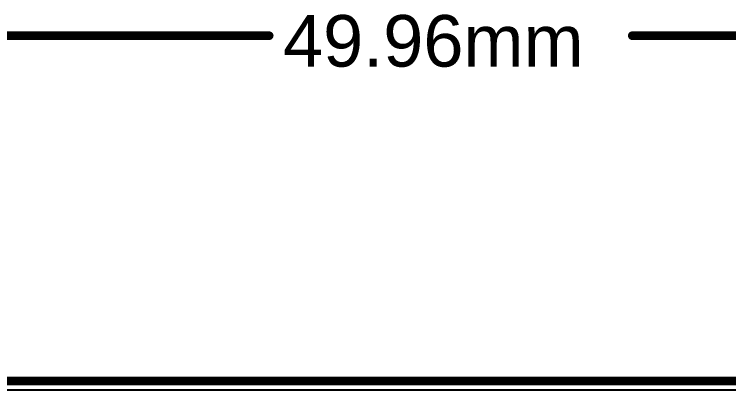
# Model space of a CAD drawing. Header units: inches. Extents: x -46 to 312, y 0 to 111.
# Drawn here: x -32.27 to -11.18, y 49.74 to 60.83 of the extents above; entities that cross this region are included whole.
import ezdxf

# ---------------------------------------------------------------- set-up
doc = ezdxf.new("R2010")
doc.units = ezdxf.units.IN
for name, color, linetype in [('Board Outline', 216, 'Continuous'), ('Bottom Layer', 5, 'Continuous'), ('Draft and Dimension', 6, 'Continuous'), ('Top Layer', 1, 'Continuous')]:
    doc.layers.add(name, color=color, linetype=linetype)
doc.styles.add('Arial', font='', dxfattribs={"height": 0.2})
doc.styles.get('Arial').set_extended_font_data('Arial')

msp = doc.modelspace()

# ---------------------------------------------------------------- linework, layer by layer
at = {"layer": 'Board Outline'}
msp.add_lwpolyline([(-37.962, 50, 0.254, 0.254, 0), (3, 50, 0.254, 0.254, 0)], format="xyseb", dxfattribs=at)
at = {"layer": 'Bottom Layer'}
msp.add_line((-37.703, 49.741), (3.18, 49.741), dxfattribs=at)
at = {"layer": 'Draft and Dimension'}
for points in [[(-43.962, 60.198, 0.254, 0.254, 0), (-24.745, 60.198, 0.254, 0.254, 0)], [(-14.03, 60.198, 0.254, 0.254, 0), (6, 60.198, 0.254, 0.254, 0)]]:
    msp.add_lwpolyline(points, format="xyseb", dxfattribs=at)
for points in [[(-24.809, 60.198, 0.127, 0.127, 1), (-24.682, 60.198, 0.127, 0.127, 1)], [(-14.093, 60.198, 0.127, 0.127, 1), (-13.966, 60.198, 0.127, 0.127, 1)]]:
    msp.add_lwpolyline(points, format="xyseb", close=True, dxfattribs=at)
at = {"layer": 'Top Layer'}
msp.add_line((-37.703, 49.741), (-6.403, 49.741), dxfattribs=at)

# ---------------------------------------------------------------- texts
at = {"layer": 'Draft and Dimension', "style": 'Arial'}
msp.add_text('49.96mm', height=1.524, dxfattribs=at).set_placement((-24.339, 59.284))

doc.saveas('drawing.dxf')
